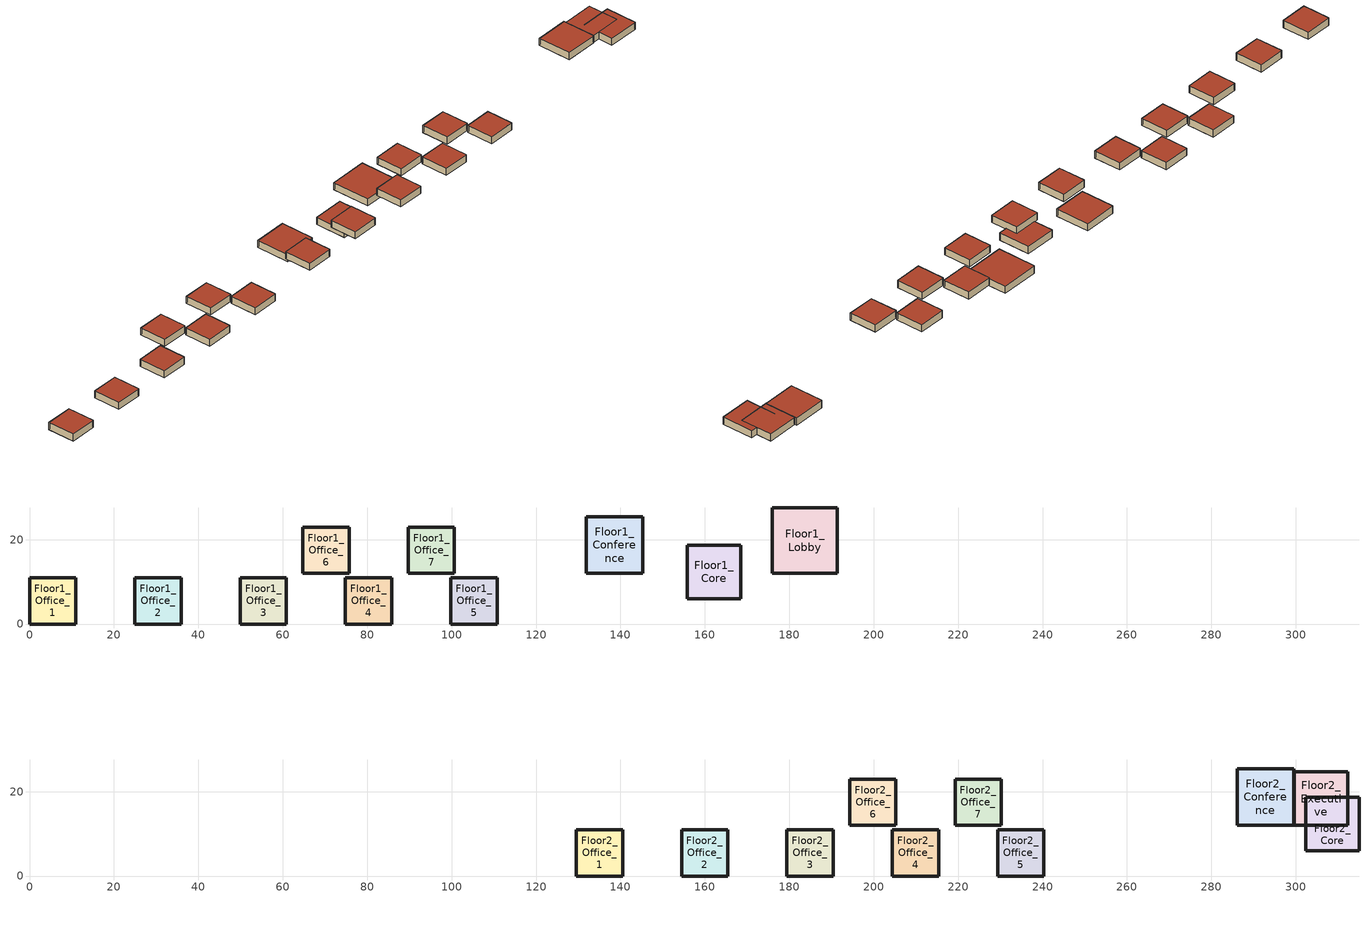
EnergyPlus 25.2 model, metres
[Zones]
Floor1_Office_1
 floor ground (DefaultFloor): 0,10.95 10.95,10.95 10.95,0 0,0 z0
 wall outside (DefaultWall): 10.95,0 0,0 0,10.95 10.95,10.95 10.95,0 z0:3
 roof outside (DefaultRoof): 0,0 10.95,0 10.95,10.95 0,10.95 z3
Floor1_Office_2
 floor ground (DefaultFloor): 24.95,10.95 35.91,10.95 35.91,0 24.95,0 z0
 wall outside (DefaultWall): 35.91,0 24.95,0 24.95,10.95 35.91,10.95 35.91,0 z0:3
 roof outside (DefaultRoof): 24.95,0 35.91,0 35.91,10.95 24.95,10.95 z3
Floor1_Office_3
 floor ground (DefaultFloor): 49.91,10.95 60.86,10.95 60.86,0 49.91,0 z0
 wall outside (DefaultWall): 60.86,0 49.91,0 49.91,10.95 60.86,10.95 60.86,0 z0:3
 roof outside (DefaultRoof): 49.91,0 60.86,0 60.86,10.95 49.91,10.95 z3
Floor1_Office_4
 floor ground (DefaultFloor): 74.86,10.95 85.82,10.95 85.82,0 74.86,0 z0
 wall outside (DefaultWall): 85.82,0 74.86,0 74.86,10.95 85.82,10.95 85.82,0 z0:3
 roof outside (DefaultRoof): 74.86,0 85.82,0 85.82,10.95 74.86,10.95 z3
Floor1_Office_5
 floor ground (DefaultFloor): 99.82,10.95 110.77,10.95 110.77,0 99.82,0 z0
 wall outside (DefaultWall): 110.77,0 99.82,0 99.82,10.95 110.77,10.95 110.77,0 z0:3
 roof outside (DefaultRoof): 99.82,0 110.77,0 110.77,10.95 99.82,10.95 z3
Floor1_Office_6
 floor ground (DefaultFloor): 64.77,22.95 75.73,22.95 75.73,12 64.77,12 z0
 wall outside (DefaultWall): 75.73,12 64.77,12 64.77,22.95 75.73,22.95 75.73,12 z0:3
 roof outside (DefaultRoof): 64.77,12 75.73,12 75.73,22.95 64.77,22.95 z3
Floor1_Office_7
 floor ground (DefaultFloor): 89.73,22.95 100.68,22.95 100.68,12 89.73,12 z0
 wall outside (DefaultWall): 100.68,12 89.73,12 89.73,22.95 100.68,22.95 100.68,12 z0:3
 roof outside (DefaultRoof): 89.73,12 100.68,12 100.68,22.95 89.73,22.95 z3
Floor1_Conference
 floor ground (DefaultFloor): 131.91,25.42 145.33,25.42 145.33,12 131.91,12 z0
 wall outside (DefaultWall): 145.33,12 131.91,12 131.91,25.42 145.33,25.42 145.33,12 z0:3
 roof outside (DefaultRoof): 131.91,12 145.33,12 145.33,25.42 131.91,25.42 z3
Floor1_Lobby
 floor ground (DefaultFloor): 175.94,27.49 191.43,27.49 191.43,12 175.94,12 z0
 wall outside (DefaultWall): 191.43,12 175.94,12 175.94,27.49 191.43,27.49 191.43,12 z0:3
 roof outside (DefaultRoof): 175.94,12 191.43,12 191.43,27.49 175.94,27.49 z3
Floor1_Core
 floor ground (DefaultFloor): 155.84,18.65 168.49,18.65 168.49,6 155.84,6 z0
 wall outside (DefaultWall): 168.49,6 155.84,6 155.84,18.65 168.49,18.65 168.49,6 z0:3
 roof outside (DefaultRoof): 155.84,6 168.49,6 168.49,18.65 155.84,18.65 z3
Floor2_Office_1
 floor ground (DefaultFloor): 129.54,10.95 140.5,10.95 140.5,0 129.54,0 z3
 wall outside (DefaultWall): 140.5,0 129.54,0 129.54,10.95 140.5,10.95 140.5,0 z3:6
 roof outside (DefaultRoof): 129.54,0 140.5,0 140.5,10.95 129.54,10.95 z6
Floor2_Office_2
 floor ground (DefaultFloor): 154.5,10.95 165.45,10.95 165.45,0 154.5,0 z3
 wall outside (DefaultWall): 165.45,0 154.5,0 154.5,10.95 165.45,10.95 165.45,0 z3:6
 roof outside (DefaultRoof): 154.5,0 165.45,0 165.45,10.95 154.5,10.95 z6
Floor2_Office_3
 floor ground (DefaultFloor): 179.45,10.95 190.41,10.95 190.41,0 179.45,0 z3
 wall outside (DefaultWall): 190.41,0 179.45,0 179.45,10.95 190.41,10.95 190.41,0 z3:6
 roof outside (DefaultRoof): 179.45,0 190.41,0 190.41,10.95 179.45,10.95 z6
Floor2_Office_4
 floor ground (DefaultFloor): 204.41,10.95 215.36,10.95 215.36,0 204.41,0 z3
 wall outside (DefaultWall): 215.36,0 204.41,0 204.41,10.95 215.36,10.95 215.36,0 z3:6
 roof outside (DefaultRoof): 204.41,0 215.36,0 215.36,10.95 204.41,10.95 z6
Floor2_Office_5
 floor ground (DefaultFloor): 229.36,10.95 240.32,10.95 240.32,0 229.36,0 z3
 wall outside (DefaultWall): 240.32,0 229.36,0 229.36,10.95 240.32,10.95 240.32,0 z3:6
 roof outside (DefaultRoof): 229.36,0 240.32,0 240.32,10.95 229.36,10.95 z6
Floor2_Office_6
 floor ground (DefaultFloor): 194.32,22.95 205.27,22.95 205.27,12 194.32,12 z3
 wall outside (DefaultWall): 205.27,12 194.32,12 194.32,22.95 205.27,22.95 205.27,12 z3:6
 roof outside (DefaultRoof): 194.32,12 205.27,12 205.27,22.95 194.32,22.95 z6
Floor2_Office_7
 floor ground (DefaultFloor): 219.27,22.95 230.23,22.95 230.23,12 219.27,12 z3
 wall outside (DefaultWall): 230.23,12 219.27,12 219.27,22.95 230.23,22.95 230.23,12 z3:6
 roof outside (DefaultRoof): 219.27,12 230.23,12 230.23,22.95 219.27,22.95 z6
Floor2_Conference
 floor ground (DefaultFloor): 286.08,25.42 299.5,25.42 299.5,12 286.08,12 z3
 wall outside (DefaultWall): 299.5,12 286.08,12 286.08,25.42 299.5,25.42 299.5,12 z3:6
 roof outside (DefaultRoof): 286.08,12 299.5,12 299.5,25.42 286.08,25.42 z6
Floor2_Executive
 floor ground (DefaultFloor): 299.68,24.65 312.33,24.65 312.33,12 299.68,12 z3
 wall outside (DefaultWall): 312.33,12 299.68,12 299.68,24.65 312.33,24.65 312.33,12 z3:6
 roof outside (DefaultRoof): 299.68,12 312.33,12 312.33,24.65 299.68,24.65 z6
Floor2_Core
 floor ground (DefaultFloor): 302.33,18.65 314.98,18.65 314.98,6 302.33,6 z3
 wall outside (DefaultWall): 314.98,6 302.33,6 302.33,18.65 314.98,18.65 314.98,6 z3:6
 roof outside (DefaultRoof): 302.33,6 314.98,6 314.98,18.65 302.33,18.65 z6
[Building]
Large Office 20 Zone: North Axis=0; Terrain=City; Loads Convergence Tolerance Value=0.04; Temperature Convergence Tolerance Value=0.4; Solar Distribution=FullInteriorAndExterior; Maximum Number of Warmup Days=25; Minimum Number of Warmup Days=6
[SITE:LOCATION]
Chicago_IL_USA: Latitude=41.88; Longitude=-87.63; Time Zone=-6; Elevation=190; Keep Site Location Information=No
[SIZINGPERIOD:DESIGNDAY] Day of Month=21; Humidity Condition Type=Wetbulb; Barometric Pressure=99063; Rain Indicator=No; Snow Indicator=No; Daylight Saving Time Indicator=No; Solar Model Indicator=ASHRAEClearSky; ASHRAE Clear Sky Optical Depth for Beam Irradiance taub=0; ASHRAE Clear Sky Optical Depth for Diffuse Irradiance taud=0; Sky Clearness=0; Begin Environment Reset Mode=FullResetAtBeginEnvironment
Name | Month | Day Type | Maximum DryBulb Temperature | Daily DryBulb Temperature Range | Wetbulb or DewPoint at Maximum DryBulb | Wind Speed | Wind Direction
Chicago_Winter_Design_Day | 1 | WinterDesignDay | -17.3 | 0 | -17.3 | 4.9 | 270
Chicago_Summer_Design_Day | 7 | SummerDesignDay | 33.3 | 10.7 | 23.8 | 5.3 | 230
[MATERIAL] Roughness=MediumRough; Specific Heat=900; Thermal Absorptance=0.9; Solar Absorptance=0.7; Visible Absorptance=0.7
Name | Thickness | Conductivity | Density
DefaultWallMaterial | 0.2 | 0.9 | 1800
DefaultRoofMaterial | 0.15 | 0.8 | 1600
DefaultFloorMaterial | 0.25 | 1.5 | 2400
[CONSTRUCTION]
DefaultWall: DefaultWallMaterial
DefaultRoof: DefaultRoofMaterial
DefaultFloor: DefaultFloorMaterial
[Zone] Type=1; Multiplier=1; Ceiling Height=3
Name | Volume | Floor Area
Floor1_Office_1; Floor1_Office_2; Floor1_Office_3; Floor1_Office_4; Floor1_Office_5; Floor1_Office_6; Floor1_Office_7; Floor2_Office_1; Floor2_Office_2; Floor2_Office_3; Floor2_Office_4; Floor2_Office_5; Floor2_Office_6; Floor2_Office_7 | 360 | 120
Floor1_Conference; Floor2_Conference | 540 | 180
Floor1_Lobby | 720 | 240
Floor1_Core; Floor2_Executive; Floor2_Core | 480 | 160
[People] Number of People Schedule=Office_Occupancy; Number of People Calculation Method=People; Fraction Radiant=0.3; Sensible Heat Fraction=autocalculate; Activity Level Schedule=Office_Activity
Name | Zone or ZoneList or Space or SpaceList | Number of People
Floor1_Office_1_People | Floor1_Office_1 | 5
Floor1_Office_2_People | Floor1_Office_2 | 5
Floor1_Office_3_People | Floor1_Office_3 | 5
Floor1_Office_4_People | Floor1_Office_4 | 5
Floor1_Office_5_People | Floor1_Office_5 | 5
Floor1_Office_6_People | Floor1_Office_6 | 5
Floor1_Office_7_People | Floor1_Office_7 | 5
Floor1_Conference_People | Floor1_Conference | 20
Floor1_Lobby_People | Floor1_Lobby | 10
Floor1_Core_People | Floor1_Core | 8
Floor2_Office_1_People | Floor2_Office_1 | 5
Floor2_Office_2_People | Floor2_Office_2 | 5
Floor2_Office_3_People | Floor2_Office_3 | 5
Floor2_Office_4_People | Floor2_Office_4 | 5
Floor2_Office_5_People | Floor2_Office_5 | 5
Floor2_Office_6_People | Floor2_Office_6 | 5
Floor2_Office_7_People | Floor2_Office_7 | 5
Floor2_Conference_People | Floor2_Conference | 20
Floor2_Executive_People | Floor2_Executive | 6
Floor2_Core_People | Floor2_Core | 8
[Lights] Schedule=Office_Lighting; Design Level Calculation Method=Watts/Area; Return Air Fraction=0; Fraction Radiant=0.4; Fraction Visible=0.2
Name | Zone or ZoneList or Space or SpaceList | Watts per Floor Area
Floor1_Office_1_Lights | Floor1_Office_1 | 10.76
Floor1_Office_2_Lights | Floor1_Office_2 | 10.76
Floor1_Office_3_Lights | Floor1_Office_3 | 10.76
Floor1_Office_4_Lights | Floor1_Office_4 | 10.76
Floor1_Office_5_Lights | Floor1_Office_5 | 10.76
Floor1_Office_6_Lights | Floor1_Office_6 | 10.76
Floor1_Office_7_Lights | Floor1_Office_7 | 10.76
Floor1_Conference_Lights | Floor1_Conference | 12
Floor1_Lobby_Lights | Floor1_Lobby | 15
Floor1_Core_Lights | Floor1_Core | 10.76
Floor2_Office_1_Lights | Floor2_Office_1 | 10.76
Floor2_Office_2_Lights | Floor2_Office_2 | 10.76
Floor2_Office_3_Lights | Floor2_Office_3 | 10.76
Floor2_Office_4_Lights | Floor2_Office_4 | 10.76
Floor2_Office_5_Lights | Floor2_Office_5 | 10.76
Floor2_Office_6_Lights | Floor2_Office_6 | 10.76
Floor2_Office_7_Lights | Floor2_Office_7 | 10.76
Floor2_Conference_Lights | Floor2_Conference | 12
Floor2_Executive_Lights | Floor2_Executive | 12
Floor2_Core_Lights | Floor2_Core | 10.76
[ElectricEquipment] Schedule=Office_Equipment; Design Level Calculation Method=Watts/Area; Fraction Latent=0; Fraction Radiant=0.5; Fraction Lost=0
Name | Zone or ZoneList or Space or SpaceList | Watts per Floor Area
Floor1_Office_1_Equip | Floor1_Office_1 | 10.76
Floor1_Office_2_Equip | Floor1_Office_2 | 10.76
Floor1_Office_3_Equip | Floor1_Office_3 | 10.76
Floor1_Office_4_Equip | Floor1_Office_4 | 10.76
Floor1_Office_5_Equip | Floor1_Office_5 | 10.76
Floor1_Office_6_Equip | Floor1_Office_6 | 10.76
Floor1_Office_7_Equip | Floor1_Office_7 | 10.76
Floor1_Conference_Equip | Floor1_Conference | 8
Floor1_Lobby_Equip | Floor1_Lobby | 5
Floor1_Core_Equip | Floor1_Core | 10.76
Floor2_Office_1_Equip | Floor2_Office_1 | 10.76
Floor2_Office_2_Equip | Floor2_Office_2 | 10.76
Floor2_Office_3_Equip | Floor2_Office_3 | 10.76
Floor2_Office_4_Equip | Floor2_Office_4 | 10.76
Floor2_Office_5_Equip | Floor2_Office_5 | 10.76
Floor2_Office_6_Equip | Floor2_Office_6 | 10.76
Floor2_Office_7_Equip | Floor2_Office_7 | 10.76
Floor2_Conference_Equip | Floor2_Conference | 8
Floor2_Executive_Equip | Floor2_Executive | 12
Floor2_Core_Equip | Floor2_Core | 10.76
[Here are the valid EnergyPlus IDF objects for the VRF system design:HVACTemplate:Thermostat]
Thermostat_Floor1_Office_1: Constant Heating Setpoint=20; Constant Cooling Setpoint=24
[HVACTemplate:Thermostat] Constant Heating Setpoint=20; Constant Cooling Setpoint=24
Thermostat_Floor1_Office_2; Thermostat_Floor1_Office_3; Thermostat_Floor1_Office_4; Thermostat_Floor1_Office_5; Thermostat_Floor1_Office_6; Thermostat_Floor1_Office_7; Thermostat_Floor1_Conference; Thermostat_Floor1_Lobby; Thermostat_Floor1_Core; Thermostat_Floor2_Office_1; Thermostat_Floor2_Office_2; Thermostat_Floor2_Office_3; Thermostat_Floor2_Office_4; Thermostat_Floor2_Office_5; Thermostat_Floor2_Office_6; Thermostat_Floor2_Office_7; Thermostat_Floor2_Conference; Thermostat_Floor2_Executive; Thermostat_Floor2_Core
[HVACTemplate:System:VRF]
VRF_System_1: Gross Rated Total Cooling Capacity=Autosize; Gross Rated Cooling COP=3.3; Minimum Outdoor Temperature in Cooling Mode=-6; Maximum Outdoor Temperature in Cooling Mode=43; Gross Rated Heating Capacity=Autosize; Rated Heating Capacity Sizing Ratio=1; Gross Rated Heating COP=3.5; Minimum Outdoor Temperature in Heating Mode=-20; Maximum Outdoor Temperature in Heating Mode=16; Minimum Heat Pump Part Load Ratio=0.15
[HVACTemplate:Zone:VRF] Template VRF System=VRF_System_1; Cooling Supply Air Flow Rate=Autosize; No Cooling Supply Air Flow Rate=Autosize; Heating Supply Air Flow Rate=Autosize; No Heating Supply Air Flow Rate=Autosize; Cooling Outdoor Air Flow Rate=Autosize; Heating Outdoor Air Flow Rate=Autosize; No Load Outdoor Air Flow Rate=Autosize; Cooling Coil Gross Rated Total Capacity=Autosize; Cooling Coil Gross Rated Sensible Heat Ratio=Autosize; Heat Pump Heating Coil Gross Rated Capacity=Autosize
Name | Template Thermostat
Floor1_Office_1 | Thermostat_Floor1_Office_1
Floor1_Office_2 | Thermostat_Floor1_Office_2
Floor1_Office_3 | Thermostat_Floor1_Office_3
Floor1_Office_4 | Thermostat_Floor1_Office_4
Floor1_Office_5 | Thermostat_Floor1_Office_5
Floor1_Office_6 | Thermostat_Floor1_Office_6
Floor1_Office_7 | Thermostat_Floor1_Office_7
Floor1_Conference | Thermostat_Floor1_Conference
Floor1_Lobby | Thermostat_Floor1_Lobby
Floor1_Core | Thermostat_Floor1_Core
Floor2_Office_1 | Thermostat_Floor2_Office_1
Floor2_Office_2 | Thermostat_Floor2_Office_2
Floor2_Office_3 | Thermostat_Floor2_Office_3
Floor2_Office_4 | Thermostat_Floor2_Office_4
Floor2_Office_5 | Thermostat_Floor2_Office_5
Floor2_Office_6 | Thermostat_Floor2_Office_6
Floor2_Office_7 | Thermostat_Floor2_Office_7
Floor2_Conference | Thermostat_Floor2_Conference
Floor2_Executive | Thermostat_Floor2_Executive
Floor2_Core | Thermostat_Floor2_Core
[Schedule:Compact]
Office_Occupancy: Through: 12/31, For: Weekdays, Until: 06:00, 0, Until: 07:00, 0.1, Until: 08:00, 0.5, Until: 12:00, 1, Until: 13:00, 0.5, Until: 17:00, 1, Until: 18:00, 0.5, Until: 24:00, 0, For: Saturday, Until: 06:00, 0, Until: 12:00, 0.25, Until: 24:00, 0, For: AllOtherDays, Until: 24:00, 0
Office_Lighting: Through: 12/31, For: Weekdays, Until: 06:00, 0.05, Until: 07:00, 0.2, Until: 17:00, 0.9, Until: 18:00, 0.5, Until: 24:00, 0.05, For: Saturday, Until: 06:00, 0.05, Until: 12:00, 0.5, Until: 24:00, 0.05, For: AllOtherDays, Until: 24:00, 0.05
Office_Equipment: Through: 12/31, For: Weekdays, Until: 06:00, 0.1, Until: 07:00, 0.3, Until: 17:00, 0.9, Until: 18:00, 0.5, Until: 24:00, 0.1, For: Saturday, Until: 06:00, 0.1, Until: 12:00, 0.5, Until: 24:00, 0.1, For: AllOtherDays, Until: 24:00, 0.1
Office_Activity: Through: 12/31, For: AllDays, Until: 24:00, 120
